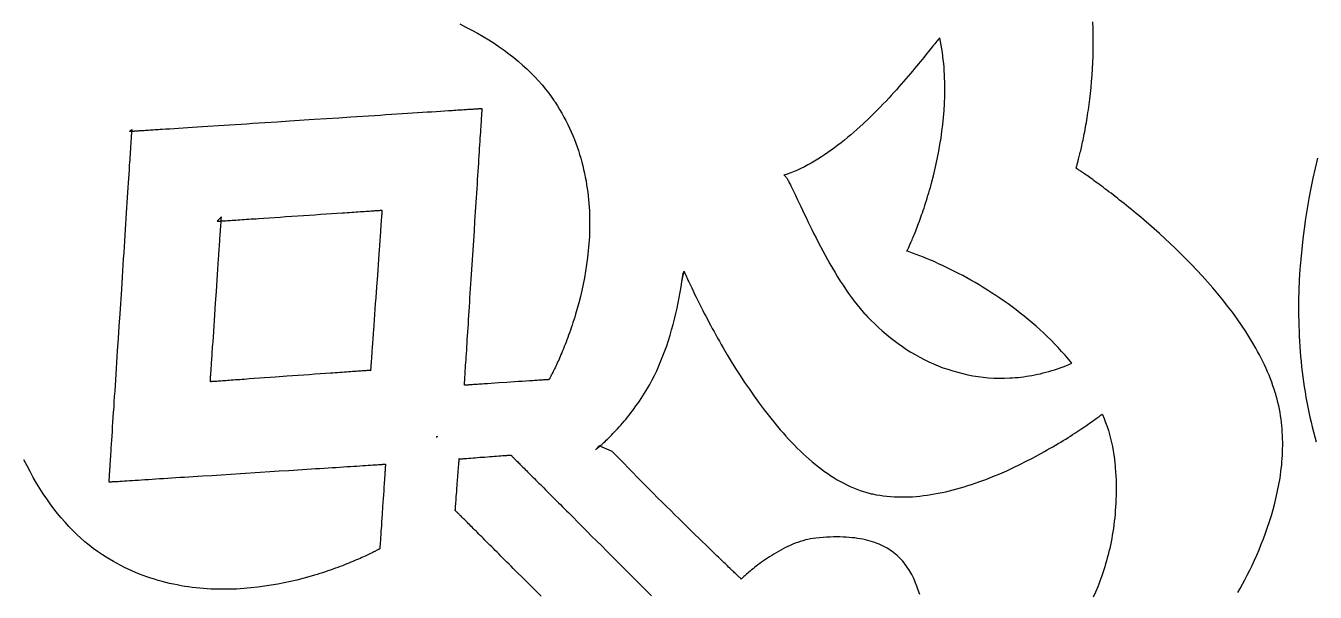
# Model space of a CAD drawing. Extents: x -555 to 555, y -555 to 555.
# Drawn here: x 199.1 to 362.2, y -270.8 to -199.1 of the extents above; entities that cross this region are included whole.
import ezdxf

# ---------------------------------------------------------------- set-up
doc = ezdxf.new("R2010")
doc.units = 0
doc.layers.add('PLAN_1', color=18, linetype='CONTINUOUS')

msp = doc.modelspace()

# ---------------------------------------------------------------- linework, layer by layer
at = {"layer": 'PLAN_1'}
for points in [[(254.03, -198.87), (254.79, -199.26), (255.54, -199.65), (256.27, -200.05), (256.98, -200.46), (257.67, -200.88), (258.34, -201.31), (258.99, -201.75), (259.62, -202.2), (260.23, -202.65), (260.83, -203.12), (261.4, -203.59), (261.95, -204.07), (262.49, -204.56), (263, -205.06), (263.49, -205.56), (263.96, -206.07), (264.42, -206.59), (264.85, -207.11), (265.26, -207.64), (265.64, -208.17), (265.83, -208.44), (265.92, -208.57), (265.93, -208.59), (265.95, -208.61), (265.99, -208.67), (266.06, -208.79), (266.36, -209.25), (266.64, -209.71), (266.91, -210.18), (267.17, -210.65), (267.42, -211.11), (267.66, -211.58), (267.89, -212.06), (268.1, -212.53), (268.3, -213), (268.5, -213.48), (268.68, -213.96), (268.85, -214.43), (269.02, -214.91), (269.17, -215.39), (269.31, -215.87), (269.45, -216.35), (269.57, -216.83), (269.68, -217.3), (269.79, -217.78), (269.89, -218.26), (269.98, -218.74), (270.06, -219.22), (270.13, -219.69), (270.19, -220.17), (270.25, -220.64), (270.3, -221.12), (270.34, -221.59), (270.37, -222.06), (270.4, -222.53), (270.42, -223), (270.43, -223.46), (270.43, -223.93), (270.43, -224.39), (270.43, -224.85), (270.41, -225.31), (270.4, -225.76), (270.37, -226.22), (270.34, -226.67), (270.31, -227.11), (270.26, -227.56), (270.17, -228.44), (270.05, -229.3), (269.92, -230.15), (269.78, -230.99), (269.62, -231.81), (269.44, -232.61), (269.26, -233.39), (269.06, -234.16), (268.86, -234.9), (268.65, -235.62), (268.55, -235.98), (268.44, -236.32), (268.33, -236.66), (268.22, -237), (268.11, -237.32), (268, -237.65), (267.89, -237.96), (267.78, -238.27), (267.67, -238.57), (267.56, -238.87), (267.45, -239.15), (267.34, -239.44), (267.23, -239.71), (267.13, -239.98), (267.02, -240.23), (266.92, -240.49), (266.81, -240.73), (266.71, -240.96), (266.61, -241.19), (266.52, -241.41), (266.42, -241.62), (266.33, -241.82), (266.24, -242.02), (266.15, -242.2), (266.07, -242.38), (265.99, -242.54), (265.91, -242.7), (265.84, -242.85), (265.77, -242.99), (265.71, -243.12), (265.65, -243.24), (265.59, -243.35), (265.54, -243.45), (265.49, -243.54), (265.45, -243.62), (265.41, -243.69), (265.38, -243.75), (265.35, -243.8), (265.33, -243.84), (265.31, -243.87), (265.3, -243.88), (265.3, -243.89), (265.29, -243.89), (265.27, -243.89), (265.23, -243.89), (265.18, -243.9), (265.12, -243.9), (265.04, -243.91), (264.94, -243.91), (264.84, -243.92), (264.73, -243.93), (264.6, -243.94), (264.46, -243.95), (264.31, -243.96), (264.16, -243.97), (263.99, -243.98), (263.81, -243.99), (263.63, -244), (263.44, -244.01), (263.24, -244.03), (263.03, -244.04), (262.82, -244.06), (262.38, -244.09), (261.91, -244.12), (261.44, -244.15), (260.95, -244.18), (259.95, -244.25), (258.95, -244.32), (258.46, -244.35), (257.98, -244.38), (257.52, -244.41), (257.08, -244.44), (256.86, -244.45), (256.66, -244.47), (256.46, -244.48), (256.27, -244.49), (256.08, -244.51), (255.91, -244.52), (255.74, -244.53), (255.58, -244.54), (255.43, -244.55), (255.3, -244.56), (255.17, -244.57), (255.05, -244.58), (254.95, -244.58), (254.86, -244.59), (254.78, -244.59), (254.71, -244.6), (254.66, -244.6), (254.62, -244.6), (254.6, -244.61), (254.59, -244.61), (254.59, -244.6), (254.59, -244.59), (254.59, -244.57), (254.6, -244.55), (254.6, -244.52), (254.6, -244.48), (254.6, -244.43), (254.61, -244.38), (254.61, -244.32), (254.61, -244.26), (254.62, -244.19), (254.62, -244.11), (254.63, -244.03), (254.64, -243.94), (254.64, -243.84), (254.65, -243.74), (254.66, -243.52), (254.68, -243.28), (254.7, -243.01), (254.71, -242.72), (254.73, -242.42), (254.75, -242.09), (254.78, -241.74), (254.8, -241.38), (254.83, -240.99), (254.85, -240.59), (254.88, -240.17), (254.91, -239.74), (254.93, -239.29), (254.96, -238.83), (255, -238.35), (255.03, -237.86), (255.06, -237.35), (255.09, -236.84), (255.13, -236.31), (255.16, -235.77), (255.2, -235.23), (255.23, -234.67), (255.27, -234.1), (255.3, -233.53), (255.34, -232.95), (255.38, -232.36), (255.46, -231.17), (255.53, -229.96), (255.61, -228.74), (255.77, -226.28), (255.85, -225.06), (255.93, -223.84), (256.01, -222.64), (256.08, -221.45), (256.12, -220.87), (256.16, -220.29), (256.19, -219.73), (256.23, -219.17), (256.26, -218.62), (256.3, -218.07), (256.33, -217.54), (256.37, -217.02), (256.4, -216.52), (256.43, -216.02), (256.46, -215.54), (256.49, -215.07), (256.52, -214.62), (256.55, -214.18), (256.58, -213.75), (256.6, -213.35), (256.63, -212.96), (256.65, -212.59), (256.67, -212.23), (256.7, -211.9), (256.72, -211.58), (256.74, -211.29), (256.75, -211.02), (256.77, -210.77), (256.78, -210.54), (256.79, -210.43), (256.8, -210.33), (256.8, -210.24), (256.81, -210.15), (256.81, -210.07), (256.82, -209.99), (256.82, -209.93), (256.83, -209.86), (256.83, -209.81), (256.83, -209.76), (256.84, -209.71), (256.84, -209.68), (256.84, -209.65), (256.84, -209.63), (256.84, -209.61), (256.84, -209.6), (256.84, -209.6), (256.83, -209.6), (256.81, -209.6), (256.78, -209.6), (256.75, -209.61), (256.7, -209.61), (256.64, -209.61), (256.58, -209.62), (256.51, -209.62), (256.43, -209.63), (256.34, -209.63), (256.25, -209.64), (256.14, -209.65), (256.03, -209.65), (255.91, -209.66), (255.78, -209.67), (255.65, -209.68), (255.51, -209.69), (255.36, -209.7), (255.2, -209.71), (255.04, -209.72), (254.87, -209.73), (254.69, -209.74), (254.51, -209.75), (254.32, -209.77), (254.12, -209.78), (253.92, -209.79), (253.71, -209.8), (253.49, -209.82), (253.27, -209.83), (253.04, -209.85), (252.57, -209.88), (252.07, -209.91), (251.55, -209.95), (251.01, -209.98), (250.45, -210.02), (249.87, -210.05), (249.27, -210.09), (248.66, -210.13), (248.03, -210.17), (247.38, -210.22), (246.72, -210.26), (246.04, -210.3), (245.35, -210.35), (244.65, -210.39), (243.94, -210.44), (243.21, -210.49), (242.48, -210.54), (241.74, -210.58), (240.99, -210.63), (240.23, -210.68), (238.7, -210.78), (237.14, -210.88), (235.58, -210.98), (232.45, -211.19), (230.89, -211.29), (229.35, -211.39), (228.59, -211.44), (227.83, -211.49), (227.08, -211.54), (226.34, -211.58), (225.61, -211.63), (224.89, -211.68), (224.18, -211.73), (223.48, -211.77), (222.8, -211.82), (222.13, -211.86), (221.47, -211.9), (220.83, -211.94), (220.2, -211.98), (219.59, -212.02), (219, -212.06), (218.43, -212.1), (217.88, -212.14), (217.34, -212.17), (216.83, -212.2), (216.34, -212.24), (216.11, -212.25), (215.88, -212.27), (215.65, -212.28), (215.43, -212.29), (215.22, -212.31), (215.02, -212.32), (214.82, -212.33), (214.62, -212.35), (214.44, -212.36), (214.26, -212.37), (214.08, -212.38), (213.92, -212.39), (213.76, -212.4), (213.61, -212.41), (213.46, -212.42), (213.33, -212.43), (213.2, -212.44), (213.08, -212.45), (212.96, -212.45), (212.86, -212.46), (212.76, -212.47), (212.67, -212.47), (212.58, -212.48), (212.51, -212.48), (212.44, -212.49), (212.39, -212.49), (212.34, -212.5), (212.3, -212.5), (212.27, -212.5), (212.24, -212.5), (212.23, -212.5), (212.36, -212.36), (212.5, -212.23), (212.5, -212.24), (212.5, -212.27), (212.5, -212.3), (212.5, -212.34), (212.49, -212.39), (212.49, -212.44), (212.48, -212.51), (212.48, -212.58), (212.47, -212.67), (212.47, -212.76), (212.46, -212.86), (212.45, -212.96), (212.45, -213.08), (212.44, -213.2), (212.43, -213.33), (212.42, -213.46), (212.41, -213.61), (212.4, -213.76), (212.39, -213.92), (212.38, -214.08), (212.37, -214.26), (212.36, -214.44), (212.35, -214.62), (212.33, -214.82), (212.32, -215.02), (212.31, -215.22), (212.29, -215.43), (212.28, -215.65), (212.27, -215.88), (212.25, -216.11), (212.24, -216.34), (212.2, -216.83), (212.17, -217.34), (212.14, -217.88), (212.1, -218.43), (212.06, -219), (212.02, -219.59), (211.98, -220.2), (211.94, -220.83), (211.9, -221.47), (211.86, -222.13), (211.82, -222.8), (211.77, -223.48), (211.73, -224.18), (211.68, -224.89), (211.63, -225.61), (211.58, -226.34), (211.54, -227.08), (211.49, -227.83), (211.44, -228.59), (211.39, -229.35), (211.29, -230.89), (211.19, -232.45), (210.98, -235.58), (210.88, -237.14), (210.78, -238.7), (210.68, -240.23), (210.63, -240.99), (210.58, -241.74), (210.54, -242.48), (210.49, -243.21), (210.44, -243.94), (210.39, -244.65), (210.35, -245.35), (210.3, -246.04), (210.26, -246.72), (210.22, -247.38), (210.17, -248.03), (210.13, -248.66), (210.09, -249.27), (210.05, -249.87), (210.02, -250.45), (209.98, -251.01), (209.95, -251.55), (209.91, -252.07), (209.88, -252.57), (209.85, -253.04), (209.83, -253.27), (209.82, -253.49), (209.8, -253.71), (209.79, -253.92), (209.78, -254.12), (209.77, -254.32), (209.75, -254.51), (209.74, -254.69), (209.73, -254.87), (209.72, -255.04), (209.71, -255.2), (209.7, -255.36), (209.69, -255.51), (209.68, -255.65), (209.67, -255.78), (209.66, -255.91), (209.65, -256.03), (209.65, -256.14), (209.64, -256.25), (209.63, -256.34), (209.63, -256.43), (209.62, -256.51), (209.62, -256.58), (209.61, -256.64), (209.61, -256.7), (209.61, -256.75), (209.6, -256.78), (209.6, -256.81), (209.6, -256.83), (209.6, -256.84), (209.6, -256.84), (209.61, -256.84), (209.63, -256.84), (209.65, -256.84), (209.68, -256.84), (209.71, -256.84), (209.76, -256.83), (209.81, -256.83), (209.86, -256.83), (209.93, -256.82), (209.99, -256.82), (210.07, -256.81), (210.15, -256.81), (210.24, -256.8), (210.33, -256.8), (210.43, -256.79), (210.54, -256.78), (210.77, -256.77), (211.02, -256.75), (211.29, -256.74), (211.58, -256.72), (211.9, -256.7), (212.23, -256.67), (212.59, -256.65), (212.96, -256.63), (213.35, -256.6), (213.75, -256.58), (214.18, -256.55), (214.62, -256.52), (215.07, -256.49), (215.54, -256.46), (216.02, -256.43), (216.52, -256.4), (217.02, -256.37), (217.54, -256.33), (218.07, -256.3), (218.62, -256.26), (219.17, -256.23), (219.73, -256.19), (220.29, -256.16), (220.87, -256.12), (221.45, -256.08), (222.64, -256.01), (223.84, -255.93), (225.06, -255.85), (226.28, -255.77), (228.74, -255.61), (229.96, -255.53), (231.17, -255.46), (232.36, -255.38), (232.95, -255.34), (233.53, -255.3), (234.1, -255.27), (234.67, -255.23), (235.23, -255.2), (235.77, -255.16), (236.31, -255.13), (236.84, -255.09), (237.35, -255.06), (237.86, -255.03), (238.35, -255), (238.83, -254.96), (239.29, -254.93), (239.74, -254.91), (240.17, -254.88), (240.59, -254.85), (240.99, -254.83), (241.38, -254.8), (241.74, -254.78), (242.09, -254.75), (242.42, -254.73), (242.72, -254.71), (243.01, -254.7), (243.28, -254.68), (243.52, -254.66), (243.74, -254.65), (243.84, -254.64), (243.94, -254.64), (244.03, -254.63), (244.11, -254.62), (244.19, -254.62), (244.26, -254.61), (244.32, -254.61), (244.38, -254.61), (244.43, -254.6), (244.48, -254.6), (244.52, -254.6), (244.55, -254.6), (244.57, -254.59), (244.59, -254.59), (244.6, -254.59), (244.61, -254.59), (244.61, -254.6), (244.6, -254.62), (244.6, -254.66), (244.6, -254.71), (244.59, -254.78), (244.59, -254.86), (244.58, -254.95), (244.58, -255.05), (244.57, -255.17), (244.56, -255.3), (244.55, -255.43), (244.54, -255.58), (244.53, -255.74), (244.52, -255.91), (244.51, -256.08), (244.49, -256.27), (244.48, -256.46), (244.47, -256.66), (244.45, -256.86), (244.44, -257.08), (244.41, -257.52), (244.38, -257.98), (244.35, -258.46), (244.32, -258.95), (244.25, -259.95), (244.18, -260.95), (244.15, -261.44), (244.12, -261.91), (244.09, -262.38), (244.06, -262.82), (244.04, -263.03), (244.03, -263.24), (244.01, -263.44), (244, -263.63), (243.99, -263.81), (243.98, -263.99), (243.97, -264.16), (243.96, -264.31), (243.95, -264.46), (243.94, -264.6), (243.93, -264.73), (243.92, -264.84), (243.91, -264.94), (243.91, -265.04), (243.9, -265.12), (243.9, -265.18), (243.89, -265.23), (243.89, -265.27), (243.89, -265.29), (243.89, -265.3), (243.88, -265.3), (243.87, -265.31), (243.84, -265.33), (243.8, -265.35), (243.75, -265.38), (243.69, -265.41), (243.62, -265.45), (243.54, -265.49), (243.45, -265.54), (243.35, -265.59), (243.24, -265.65), (243.12, -265.71), (242.99, -265.77), (242.85, -265.84), (242.7, -265.91), (242.54, -265.99), (242.38, -266.07), (242.2, -266.15), (242.02, -266.24), (241.82, -266.33), (241.62, -266.42), (241.41, -266.52), (241.19, -266.61), (240.96, -266.71), (240.73, -266.81), (240.49, -266.92), (240.23, -267.02), (239.98, -267.13), (239.71, -267.23), (239.44, -267.34), (239.15, -267.45), (238.87, -267.56), (238.57, -267.67), (238.27, -267.78), (237.96, -267.89), (237.65, -268), (237.32, -268.11), (237, -268.22), (236.66, -268.33), (236.32, -268.44), (235.98, -268.55), (235.62, -268.65), (234.9, -268.86), (234.16, -269.06), (233.39, -269.26), (232.61, -269.44), (231.81, -269.62), (230.99, -269.78), (230.15, -269.92), (229.3, -270.05), (228.44, -270.17), (227.56, -270.26), (227.11, -270.31), (226.67, -270.34), (226.22, -270.37), (225.76, -270.4), (225.31, -270.41), (224.85, -270.43), (224.39, -270.43), (223.93, -270.43), (223.46, -270.43), (223, -270.42), (222.53, -270.4), (222.06, -270.37), (221.59, -270.34), (221.12, -270.3), (220.64, -270.25), (220.17, -270.19), (219.69, -270.13), (219.22, -270.06), (218.74, -269.98), (218.26, -269.89), (217.78, -269.79), (217.3, -269.68), (216.83, -269.57), (216.35, -269.45), (215.87, -269.31), (215.39, -269.17), (214.91, -269.02), (214.43, -268.85), (213.96, -268.68), (213.48, -268.5), (213, -268.3), (212.53, -268.1), (212.06, -267.89), (211.58, -267.66), (211.11, -267.42), (210.65, -267.17), (210.18, -266.91), (209.71, -266.64), (209.25, -266.36), (208.79, -266.06), (208.67, -265.99), (208.61, -265.95), (208.59, -265.93), (208.57, -265.92), (208.44, -265.83), (208.17, -265.64), (207.64, -265.26), (207.11, -264.85), (206.59, -264.42), (206.07, -263.96), (205.56, -263.49), (205.06, -263), (204.56, -262.49), (204.07, -261.95), (203.59, -261.4), (203.12, -260.83), (202.65, -260.23), (202.2, -259.62), (201.75, -258.99), (201.31, -258.34), (200.88, -257.67), (200.46, -256.98), (200.05, -256.27), (199.65, -255.54), (199.26, -254.79), (198.87, -254.03)], [(352.46, -270.86), (352.75, -270.33), (353.04, -269.79), (353.34, -269.22), (353.64, -268.64), (353.94, -268.03), (354.24, -267.41), (354.53, -266.76), (354.83, -266.11), (355.12, -265.43), (355.4, -264.74), (355.68, -264.04), (355.95, -263.32), (356.2, -262.59), (356.45, -261.84), (356.69, -261.09), (356.91, -260.32), (357.12, -259.54), (357.31, -258.76), (357.48, -257.96), (357.64, -257.16), (357.78, -256.35), (357.89, -255.54), (357.94, -255.13), (357.99, -254.71), (358.02, -254.3), (358.06, -253.89), (358.08, -253.48), (358.1, -253.06), (358.11, -252.64), (358.12, -252.23), (358.12, -251.81), (358.11, -251.39), (358.1, -250.97), (358.07, -250.56), (358.05, -250.14), (358.01, -249.72), (357.96, -249.3), (357.91, -248.88), (357.85, -248.46), (357.78, -248.05), (357.7, -247.63), (357.62, -247.21), (357.52, -246.79), (357.42, -246.38), (357.3, -245.96), (357.24, -245.75), (357.18, -245.54), (357.04, -245.1), (356.89, -244.66), (356.73, -244.22), (356.57, -243.78), (356.39, -243.35), (356.21, -242.91), (356.02, -242.48), (355.82, -242.04), (355.61, -241.61), (355.4, -241.18), (355.18, -240.76), (354.95, -240.33), (354.72, -239.91), (354.48, -239.48), (354.23, -239.06), (353.98, -238.65), (353.72, -238.23), (353.45, -237.81), (352.91, -236.99), (352.34, -236.18), (351.75, -235.37), (351.15, -234.58), (350.53, -233.79), (349.9, -233.02), (349.26, -232.26), (348.61, -231.51), (347.94, -230.77), (347.27, -230.05), (346.6, -229.34), (345.92, -228.65), (345.24, -227.97), (344.55, -227.3), (343.87, -226.65), (343.2, -226.02), (342.52, -225.41), (341.85, -224.81), (341.19, -224.23), (340.54, -223.67), (339.91, -223.13), (339.59, -222.86), (339.28, -222.6), (338.97, -222.35), (338.67, -222.1), (338.37, -221.86), (338.07, -221.62), (337.78, -221.39), (337.49, -221.16), (337.21, -220.94), (336.93, -220.72), (336.66, -220.51), (336.4, -220.31), (336.14, -220.11), (335.88, -219.91), (335.63, -219.73), (335.39, -219.55), (335.15, -219.37), (334.93, -219.2), (334.7, -219.04), (334.49, -218.88), (334.28, -218.73), (334.08, -218.58), (333.89, -218.45), (333.7, -218.31), (333.53, -218.19), (333.36, -218.07), (333.2, -217.96), (333.05, -217.85), (332.91, -217.75), (332.78, -217.66), (332.65, -217.58), (332.54, -217.5), (332.44, -217.43), (332.34, -217.37), (332.26, -217.31), (332.19, -217.26), (332.12, -217.22), (332.07, -217.19), (332.03, -217.16), (332, -217.14), (331.99, -217.13), (331.98, -217.13), (331.98, -217.12), (331.99, -217.1), (331.99, -217.08), (332.01, -217.04), (332.02, -216.99), (332.04, -216.93), (332.06, -216.87), (332.08, -216.79), (332.1, -216.7), (332.13, -216.6), (332.16, -216.49), (332.19, -216.38), (332.23, -216.25), (332.26, -216.12), (332.3, -215.97), (332.34, -215.82), (332.38, -215.65), (332.42, -215.48), (332.47, -215.3), (332.51, -215.12), (332.56, -214.92), (332.61, -214.71), (332.66, -214.5), (332.71, -214.28), (332.76, -214.05), (332.81, -213.81), (332.86, -213.57), (332.91, -213.32), (332.96, -213.06), (333.01, -212.79), (333.07, -212.52), (333.12, -212.24), (333.17, -211.95), (333.22, -211.66), (333.28, -211.36), (333.33, -211.05), (333.38, -210.74), (333.43, -210.42), (333.48, -210.09), (333.53, -209.76), (333.62, -209.08), (333.71, -208.38), (333.8, -207.66), (333.87, -206.91), (333.94, -206.15), (334, -205.37), (334.06, -204.57), (334.1, -203.76), (334.13, -202.93), (334.15, -202.09), (334.16, -201.23), (334.15, -200.36), (334.13, -199.48), (334.09, -198.59)], [(362.51, -215.88), (362.22, -217.14), (361.94, -218.4), (361.68, -219.67), (361.44, -220.95), (361.21, -222.23), (361.01, -223.51), (360.83, -224.8), (360.66, -226.09), (360.52, -227.38), (360.4, -228.67), (360.3, -229.97), (360.22, -231.26), (360.17, -232.56), (360.13, -233.86), (360.13, -234.51), (360.13, -235.16), (360.13, -235.81), (360.14, -236.45), (360.16, -237.1), (360.18, -237.75), (360.21, -238.4), (360.24, -239.04), (360.28, -239.69), (360.33, -240.33), (360.39, -240.98), (360.45, -241.62), (360.51, -242.26), (360.59, -242.9), (360.67, -243.54), (360.76, -244.18), (360.85, -244.82), (360.95, -245.46), (361.06, -246.1), (361.17, -246.73), (361.29, -247.36), (361.42, -248), (361.56, -248.63), (361.7, -249.26), (361.85, -249.88), (362.01, -250.51), (362.17, -251.13), (362.34, -251.76)], [(312.19, -271.08), (312.02, -270.55), (311.84, -270.03), (311.64, -269.53), (311.54, -269.29), (311.43, -269.05), (311.31, -268.81), (311.19, -268.58), (311.07, -268.35), (310.94, -268.13), (310.81, -267.91), (310.67, -267.7), (310.52, -267.49), (310.37, -267.28), (310.21, -267.08), (310.05, -266.89), (309.88, -266.7), (309.71, -266.52), (309.52, -266.34), (309.34, -266.16), (309.14, -265.99), (308.94, -265.83), (308.73, -265.67), (308.52, -265.52), (308.29, -265.37), (308.06, -265.23), (307.83, -265.1), (307.58, -264.97), (307.33, -264.85), (307.07, -264.73), (306.8, -264.62), (306.52, -264.52), (306.24, -264.42), (305.94, -264.33), (305.64, -264.25), (305.33, -264.17), (305.01, -264.1), (304.68, -264.04), (304.34, -263.99), (303.99, -263.94), (303.64, -263.9), (303.27, -263.86), (302.89, -263.84), (302.51, -263.82), (302.11, -263.81), (301.7, -263.8), (301.29, -263.81), (300.86, -263.82), (300.42, -263.84), (299.97, -263.87), (299.51, -263.91), (299.04, -263.95), (298.71, -263.99), (298.39, -264.05), (298.06, -264.11), (297.74, -264.19), (297.42, -264.28), (297.09, -264.38), (296.77, -264.49), (296.45, -264.61), (296.14, -264.74), (295.82, -264.87), (295.51, -265.01), (295.21, -265.16), (294.91, -265.32), (294.61, -265.47), (294.31, -265.64), (294.03, -265.8), (293.74, -265.97), (293.47, -266.15), (293.2, -266.32), (292.93, -266.49), (292.68, -266.67), (292.43, -266.84), (292.19, -267.01), (291.96, -267.18), (291.73, -267.35), (291.52, -267.52), (291.31, -267.68), (291.12, -267.83), (290.93, -267.98), (290.76, -268.13), (290.59, -268.27), (290.44, -268.4), (290.3, -268.52), (290.17, -268.63), (290.05, -268.74), (289.95, -268.83), (289.86, -268.91), (289.78, -268.98), (289.72, -269.04), (289.67, -269.09), (289.64, -269.12), (289.62, -269.14), (289.62, -269.14), (289.61, -269.13), (289.6, -269.12), (289.57, -269.1), (289.55, -269.07), (289.51, -269.04), (289.47, -269), (289.42, -268.95), (289.36, -268.89), (289.29, -268.83), (289.22, -268.77), (289.15, -268.69), (289.06, -268.61), (288.97, -268.53), (288.87, -268.43), (288.77, -268.33), (288.66, -268.23), (288.55, -268.12), (288.42, -268), (288.3, -267.88), (288.16, -267.75), (288.02, -267.62), (287.88, -267.48), (287.73, -267.34), (287.58, -267.19), (287.42, -267.04), (287.25, -266.88), (287.08, -266.71), (286.91, -266.55), (286.73, -266.37), (286.54, -266.19), (286.35, -266.01), (286.16, -265.82), (285.96, -265.63), (285.76, -265.44), (285.55, -265.24), (285.12, -264.82), (284.68, -264.4), (284.23, -263.95), (283.76, -263.49), (283.27, -263.02), (282.78, -262.54), (282.27, -262.04), (281.76, -261.53), (281.23, -261.01), (280.69, -260.48), (280.15, -259.94), (279.6, -259.39), (279.04, -258.84), (278.48, -258.27), (277.91, -257.7), (277.34, -257.13), (276.76, -256.55), (275.61, -255.37), (274.45, -254.19), (273.29, -253), (271.66, -252.29), (271.18, -252.77), (271.19, -252.76), (271.23, -252.73), (271.27, -252.7), (271.32, -252.66), (271.38, -252.6), (271.46, -252.54), (271.54, -252.47), (271.64, -252.39), (271.74, -252.3), (271.85, -252.2), (271.97, -252.09), (272.1, -251.98), (272.24, -251.85), (272.39, -251.71), (272.54, -251.57), (272.7, -251.42), (272.86, -251.26), (273.03, -251.09), (273.21, -250.91), (273.39, -250.72), (273.58, -250.52), (273.77, -250.32), (273.97, -250.11), (274.17, -249.89), (274.37, -249.66), (274.58, -249.42), (274.79, -249.17), (275, -248.92), (275.21, -248.66), (275.43, -248.39), (275.64, -248.11), (275.86, -247.83), (276.08, -247.53), (276.3, -247.23), (276.52, -246.93), (276.74, -246.61), (276.95, -246.29), (277.17, -245.96), (277.38, -245.62), (277.6, -245.27), (277.81, -244.92), (277.91, -244.74), (277.94, -244.7), (277.94, -244.68), (277.95, -244.68), (277.95, -244.67), (277.97, -244.64), (278.05, -244.5), (278.35, -243.94), (278.64, -243.36), (278.93, -242.77), (279.2, -242.16), (279.46, -241.53), (279.71, -240.9), (279.96, -240.25), (280.19, -239.6), (280.41, -238.93), (280.61, -238.26), (280.81, -237.59), (281, -236.91), (281.18, -236.23), (281.34, -235.54), (281.5, -234.86), (281.64, -234.18), (281.78, -233.5), (281.9, -232.83), (282.01, -232.16), (282.11, -231.5), (282.26, -230.45), (282.38, -230.17), (282.44, -230.33), (282.52, -230.49), (282.6, -230.67), (282.69, -230.87), (282.78, -231.07), (282.88, -231.29), (282.99, -231.52), (283.1, -231.77), (283.22, -232.02), (283.35, -232.29), (283.48, -232.57), (283.62, -232.86), (283.76, -233.16), (283.91, -233.46), (284.07, -233.78), (284.23, -234.11), (284.4, -234.45), (284.58, -234.79), (284.76, -235.15), (284.94, -235.51), (285.13, -235.87), (285.33, -236.25), (285.53, -236.63), (285.74, -237.02), (285.95, -237.41), (286.17, -237.81), (286.39, -238.22), (286.62, -238.63), (286.85, -239.04), (287.09, -239.46), (287.34, -239.89), (287.84, -240.74), (288.36, -241.61), (288.9, -242.48), (289.46, -243.36), (290.04, -244.24), (290.64, -245.12), (291.25, -246), (291.88, -246.87), (292.52, -247.73), (293.18, -248.58), (293.86, -249.42), (294.2, -249.83), (294.55, -250.24), (294.9, -250.64), (295.26, -251.03), (295.61, -251.42), (295.97, -251.81), (296.34, -252.18), (296.71, -252.55), (297.08, -252.91), (297.45, -253.27), (297.83, -253.62), (298.21, -253.95), (298.59, -254.28), (298.98, -254.6), (299.37, -254.92), (299.76, -255.22), (300.16, -255.51), (300.55, -255.79), (300.95, -256.06), (301.36, -256.31), (301.76, -256.56), (302.17, -256.8), (302.58, -257.02), (302.99, -257.23), (303.41, -257.42), (303.82, -257.61), (304.24, -257.78), (304.66, -257.93), (305.09, -258.07), (305.51, -258.2), (305.94, -258.31), (306.05, -258.33), (306.08, -258.34), (306.08, -258.34), (306.09, -258.34), (306.12, -258.35), (306.23, -258.37), (306.68, -258.46), (307.13, -258.54), (307.58, -258.6), (308.03, -258.66), (308.49, -258.7), (308.95, -258.73), (309.41, -258.74), (309.87, -258.75), (310.33, -258.75), (310.8, -258.73), (311.27, -258.71), (311.73, -258.67), (312.2, -258.63), (312.67, -258.58), (313.14, -258.51), (313.61, -258.44), (314.08, -258.36), (314.55, -258.28), (315.02, -258.18), (315.49, -258.08), (315.96, -257.97), (316.43, -257.85), (316.9, -257.72), (317.36, -257.59), (317.82, -257.46), (318.29, -257.31), (318.75, -257.16), (319.66, -256.85), (320.56, -256.52), (321.45, -256.16), (322.33, -255.8), (323.2, -255.42), (324.04, -255.03), (324.87, -254.63), (325.68, -254.23), (326.47, -253.82), (326.86, -253.61), (327.23, -253.41), (327.61, -253.2), (327.98, -253), (328.34, -252.8), (328.69, -252.59), (329.04, -252.39), (329.38, -252.19), (329.71, -251.99), (330.03, -251.8), (330.35, -251.6), (330.66, -251.41), (330.96, -251.22), (331.26, -251.04), (331.54, -250.86), (331.82, -250.68), (332.08, -250.5), (332.34, -250.33), (332.59, -250.17), (332.83, -250.01), (333.06, -249.85), (333.28, -249.7), (333.48, -249.56), (333.68, -249.42), (333.87, -249.29), (334.05, -249.16), (334.22, -249.04), (334.37, -248.93), (334.52, -248.83), (334.65, -248.73), (334.77, -248.64), (334.88, -248.56), (334.98, -248.49), (335.06, -248.43), (335.13, -248.37), (335.19, -248.33), (335.24, -248.29), (335.27, -248.26), (335.29, -248.25), (335.32, -248.29), (335.54, -248.83), (335.72, -249.32), (335.89, -249.82), (336.06, -250.32), (336.21, -250.83), (336.34, -251.34), (336.47, -251.85), (336.58, -252.37), (336.68, -252.9), (336.77, -253.43), (336.84, -253.96), (336.9, -254.5), (336.92, -254.77), (336.94, -254.91), (336.94, -254.92), (336.94, -254.93), (336.94, -254.93), (336.94, -254.93), (336.94, -254.94), (336.94, -254.97), (336.94, -255.04), (336.98, -255.56), (337.01, -256.07), (337.03, -256.58), (337.04, -257.08), (337.04, -257.58), (337.04, -258.08), (337.04, -258.56), (337.02, -259.05), (337, -259.52), (336.98, -260), (336.94, -260.46), (336.91, -260.93), (336.86, -261.38), (336.81, -261.83), (336.76, -262.28), (336.7, -262.72), (336.63, -263.16), (336.56, -263.59), (336.48, -264.01), (336.4, -264.43), (336.32, -264.85), (336.23, -265.26), (336.13, -265.66), (336.04, -266.06), (335.93, -266.45), (335.83, -266.84), (335.72, -267.23), (335.6, -267.61), (335.49, -267.98), (335.36, -268.35), (335.24, -268.71), (335.11, -269.07), (334.98, -269.42), (334.85, -269.77), (334.71, -270.11), (334.43, -270.78), (334.15, -271.43)], [(312.19, -271.08), (312.02, -270.55), (311.84, -270.03), (311.64, -269.53), (311.54, -269.29), (311.43, -269.05), (311.31, -268.81), (311.19, -268.58), (311.07, -268.35), (310.94, -268.13), (310.81, -267.91), (310.67, -267.7), (310.52, -267.49), (310.37, -267.28), (310.21, -267.08), (310.05, -266.89), (309.88, -266.7), (309.71, -266.52), (309.52, -266.34), (309.34, -266.16), (309.14, -265.99), (308.94, -265.83), (308.73, -265.67), (308.52, -265.52), (308.29, -265.37), (308.06, -265.23), (307.83, -265.1), (307.58, -264.97), (307.33, -264.85), (307.07, -264.73), (306.8, -264.62), (306.52, -264.52), (306.24, -264.42), (305.94, -264.33), (305.64, -264.25), (305.33, -264.17), (305.01, -264.1), (304.68, -264.04), (304.34, -263.99), (303.99, -263.94), (303.64, -263.9), (303.27, -263.86), (302.89, -263.84), (302.51, -263.82), (302.11, -263.81), (301.7, -263.8), (301.29, -263.81), (300.86, -263.82), (300.42, -263.84), (299.97, -263.87), (299.51, -263.91), (299.04, -263.95), (298.71, -263.99), (298.39, -264.05), (298.06, -264.11), (297.74, -264.19), (297.42, -264.28), (297.09, -264.38), (296.77, -264.49), (296.45, -264.61), (296.14, -264.74), (295.82, -264.87), (295.51, -265.01), (295.21, -265.16), (294.91, -265.32), (294.61, -265.47), (294.31, -265.64), (294.03, -265.8), (293.74, -265.97), (293.47, -266.15), (293.2, -266.32), (292.93, -266.49), (292.68, -266.67), (292.43, -266.84), (292.19, -267.01), (291.96, -267.18), (291.73, -267.35), (291.52, -267.52), (291.31, -267.68), (291.12, -267.83), (290.93, -267.98), (290.76, -268.13), (290.59, -268.27), (290.44, -268.4), (290.3, -268.52), (290.17, -268.63), (290.05, -268.74), (289.95, -268.83), (289.86, -268.91), (289.78, -268.98), (289.72, -269.04), (289.67, -269.09), (289.64, -269.12), (289.62, -269.14), (289.62, -269.14), (289.61, -269.13), (289.6, -269.12), (289.57, -269.1), (289.55, -269.07), (289.51, -269.04), (289.47, -269), (289.42, -268.95), (289.36, -268.89), (289.29, -268.83), (289.22, -268.77), (289.15, -268.69), (289.06, -268.61), (288.97, -268.53), (288.87, -268.43), (288.77, -268.33), (288.66, -268.23), (288.55, -268.12), (288.42, -268), (288.3, -267.88), (288.16, -267.75), (288.02, -267.62), (287.88, -267.48), (287.73, -267.34), (287.58, -267.19), (287.42, -267.04), (287.25, -266.88), (287.08, -266.71), (286.91, -266.55), (286.73, -266.37), (286.54, -266.19), (286.35, -266.01), (286.16, -265.82), (285.96, -265.63), (285.76, -265.44), (285.55, -265.24), (285.12, -264.82), (284.68, -264.4), (284.23, -263.95), (283.76, -263.49), (283.27, -263.02), (282.78, -262.54), (282.27, -262.04), (281.76, -261.53), (281.23, -261.01), (280.69, -260.48), (280.15, -259.94), (279.6, -259.39), (279.04, -258.84), (278.48, -258.27), (277.91, -257.7), (277.34, -257.13), (276.76, -256.55), (275.61, -255.37), (274.45, -254.19), (273.29, -253), (271.66, -252.29), (271.18, -252.77), (271.19, -252.76), (271.23, -252.73), (271.27, -252.7), (271.32, -252.66), (271.38, -252.6), (271.46, -252.54), (271.54, -252.47), (271.64, -252.39), (271.74, -252.3), (271.85, -252.2), (271.97, -252.09), (272.1, -251.98), (272.24, -251.85), (272.39, -251.71), (272.54, -251.57), (272.7, -251.42), (272.86, -251.26), (273.03, -251.09), (273.21, -250.91), (273.39, -250.72), (273.58, -250.52), (273.77, -250.32), (273.97, -250.11), (274.17, -249.89), (274.37, -249.66), (274.58, -249.42), (274.79, -249.17), (275, -248.92), (275.21, -248.66), (275.43, -248.39), (275.64, -248.11), (275.86, -247.83), (276.08, -247.53), (276.3, -247.23), (276.52, -246.93), (276.74, -246.61), (276.95, -246.29), (277.17, -245.96), (277.38, -245.62), (277.6, -245.27), (277.81, -244.92), (277.91, -244.74), (277.94, -244.7), (277.94, -244.68), (277.95, -244.68), (277.95, -244.67), (277.97, -244.64), (278.05, -244.5), (278.35, -243.94), (278.64, -243.36), (278.93, -242.77), (279.2, -242.16), (279.46, -241.53), (279.71, -240.9), (279.96, -240.25), (280.19, -239.6), (280.41, -238.93), (280.61, -238.26), (280.81, -237.59), (281, -236.91), (281.18, -236.23), (281.34, -235.54), (281.5, -234.86), (281.64, -234.18), (281.78, -233.5), (281.9, -232.83), (282.01, -232.16), (282.11, -231.5), (282.29, -230.51), (282.44, -230.33), (282.52, -230.49), (282.6, -230.67), (282.69, -230.87), (282.78, -231.07), (282.88, -231.29), (282.99, -231.52), (283.1, -231.77), (283.22, -232.02), (283.35, -232.29), (283.48, -232.57), (283.62, -232.86), (283.76, -233.16), (283.91, -233.46), (284.07, -233.78), (284.23, -234.11), (284.4, -234.45), (284.58, -234.79), (284.76, -235.15), (284.94, -235.51), (285.13, -235.87), (285.33, -236.25), (285.53, -236.63), (285.74, -237.02), (285.95, -237.41), (286.17, -237.81), (286.39, -238.22), (286.62, -238.63), (286.85, -239.04), (287.09, -239.46), (287.34, -239.89), (287.84, -240.74), (288.36, -241.61), (288.9, -242.48), (289.46, -243.36), (290.04, -244.24), (290.64, -245.12), (291.25, -246), (291.88, -246.87), (292.52, -247.73), (293.18, -248.58), (293.86, -249.42), (294.2, -249.83), (294.55, -250.24), (294.9, -250.64), (295.26, -251.03), (295.61, -251.42), (295.97, -251.81), (296.34, -252.18), (296.71, -252.55), (297.08, -252.91), (297.45, -253.27), (297.83, -253.62), (298.21, -253.95), (298.59, -254.28), (298.98, -254.6), (299.37, -254.92), (299.76, -255.22), (300.16, -255.51), (300.55, -255.79), (300.95, -256.06), (301.36, -256.31), (301.76, -256.56), (302.17, -256.8), (302.58, -257.02), (302.99, -257.23), (303.41, -257.42), (303.82, -257.61), (304.24, -257.78), (304.66, -257.93), (305.09, -258.07), (305.51, -258.2), (305.94, -258.31), (306.05, -258.33), (306.08, -258.34), (306.08, -258.34), (306.09, -258.34), (306.12, -258.35), (306.23, -258.37), (306.68, -258.46), (307.13, -258.54), (307.58, -258.6), (308.03, -258.66), (308.49, -258.7), (308.95, -258.73), (309.41, -258.74), (309.87, -258.75), (310.33, -258.75), (310.8, -258.73), (311.27, -258.71), (311.73, -258.67), (312.2, -258.63), (312.67, -258.58), (313.14, -258.51), (313.61, -258.44), (314.08, -258.36), (314.55, -258.28), (315.02, -258.18), (315.49, -258.08), (315.96, -257.97), (316.43, -257.85), (316.9, -257.72), (317.36, -257.59), (317.82, -257.46), (318.29, -257.31), (318.75, -257.16), (319.66, -256.85), (320.56, -256.52), (321.45, -256.16), (322.33, -255.8), (323.2, -255.42), (324.04, -255.03), (324.87, -254.63), (325.68, -254.23), (326.47, -253.82), (326.86, -253.61), (327.23, -253.41), (327.61, -253.2), (327.98, -253), (328.34, -252.8), (328.69, -252.59), (329.04, -252.39), (329.38, -252.19), (329.71, -251.99), (330.03, -251.8), (330.35, -251.6), (330.66, -251.41), (330.96, -251.22), (331.26, -251.04), (331.54, -250.86), (331.82, -250.68), (332.08, -250.5), (332.34, -250.33), (332.59, -250.17), (332.83, -250.01), (333.06, -249.85), (333.28, -249.7), (333.48, -249.56), (333.68, -249.42), (333.87, -249.29), (334.05, -249.16), (334.22, -249.04), (334.37, -248.93), (334.52, -248.83), (334.65, -248.73), (334.77, -248.64), (334.88, -248.56), (334.98, -248.49), (335.06, -248.43), (335.13, -248.37), (335.19, -248.33), (335.24, -248.29), (335.27, -248.26), (335.29, -248.25), (335.32, -248.29), (335.54, -248.83), (335.72, -249.32), (335.89, -249.82), (336.06, -250.32), (336.21, -250.83), (336.34, -251.34), (336.47, -251.85), (336.58, -252.37), (336.68, -252.9), (336.77, -253.43), (336.84, -253.96), (336.9, -254.5), (336.92, -254.77), (336.94, -254.91), (336.94, -254.92), (336.94, -254.93), (336.94, -254.93), (336.94, -254.93), (336.94, -254.94), (336.94, -254.97), (336.94, -255.04), (336.98, -255.56), (337.01, -256.07), (337.03, -256.58), (337.04, -257.08), (337.04, -257.58), (337.04, -258.08), (337.04, -258.56), (337.02, -259.05), (337, -259.52), (336.98, -260), (336.94, -260.46), (336.91, -260.93), (336.86, -261.38), (336.81, -261.83), (336.76, -262.28), (336.7, -262.72), (336.63, -263.16), (336.56, -263.59), (336.48, -264.01), (336.4, -264.43), (336.32, -264.85), (336.23, -265.26), (336.13, -265.66), (336.04, -266.06), (335.93, -266.45), (335.83, -266.84), (335.72, -267.23), (335.6, -267.61), (335.49, -267.98), (335.36, -268.35), (335.24, -268.71), (335.11, -269.07), (334.98, -269.42), (334.85, -269.77), (334.71, -270.11), (334.43, -270.78), (334.15, -271.43)], [(264.31, -271.32), (263.69, -270.69), (263.07, -270.08), (262.47, -269.49), (261.89, -268.9), (261.32, -268.34), (260.77, -267.79), (260.5, -267.52), (260.24, -267.25), (259.98, -266.99), (259.72, -266.74), (259.47, -266.48), (259.22, -266.24), (258.98, -265.99), (258.74, -265.75), (258.5, -265.52), (258.27, -265.29), (258.05, -265.06), (257.83, -264.84), (257.61, -264.63), (257.4, -264.42), (257.19, -264.21), (256.99, -264.01), (256.79, -263.81), (256.6, -263.62), (256.42, -263.44), (256.24, -263.26), (256.06, -263.08), (255.89, -262.91), (255.72, -262.74), (255.56, -262.58), (255.41, -262.43), (255.26, -262.28), (255.11, -262.14), (254.98, -262), (254.84, -261.86), (254.72, -261.74), (254.59, -261.62), (254.48, -261.5), (254.37, -261.39), (254.26, -261.29), (254.17, -261.19), (254.07, -261.1), (253.99, -261.01), (253.91, -260.93), (253.83, -260.86), (253.77, -260.79), (253.7, -260.73), (253.65, -260.67), (253.6, -260.62), (253.56, -260.58), (253.52, -260.54), (253.49, -260.51), (253.47, -260.49), (253.45, -260.47), (253.44, -260.46), (253.44, -260.46), (253.44, -260.46), (253.44, -260.44), (253.44, -260.42), (253.44, -260.39), (253.45, -260.35), (253.45, -260.3), (253.45, -260.24), (253.46, -260.18), (253.46, -260.11), (253.47, -260.03), (253.48, -259.94), (253.48, -259.85), (253.5, -259.65), (253.51, -259.43), (253.53, -259.19), (253.55, -258.94), (253.57, -258.67), (253.59, -258.38), (253.62, -258.09), (253.64, -257.79), (253.69, -257.18), (253.73, -256.56), (253.76, -256.26), (253.78, -255.97), (253.8, -255.69), (253.82, -255.41), (253.84, -255.16), (253.86, -254.92), (253.87, -254.7), (253.89, -254.5), (253.9, -254.41), (253.9, -254.32), (253.91, -254.24), (253.91, -254.17), (253.92, -254.11), (253.92, -254.05), (253.93, -254), (253.93, -253.96), (253.93, -253.93), (253.93, -253.91), (253.94, -253.9), (253.91, -253.91), (253.9, -253.94), (253.91, -253.93), (253.93, -253.93), (253.96, -253.93), (254, -253.93), (254.05, -253.92), (254.11, -253.92), (254.17, -253.91), (254.24, -253.91), (254.32, -253.9), (254.41, -253.9), (254.5, -253.89), (254.7, -253.87), (254.92, -253.86), (255.16, -253.84), (255.41, -253.82), (255.69, -253.8), (255.97, -253.78), (256.26, -253.76), (256.56, -253.73), (257.18, -253.69), (257.79, -253.64), (258.09, -253.62), (258.38, -253.59), (258.67, -253.57), (258.94, -253.55), (259.19, -253.53), (259.43, -253.51), (259.65, -253.5), (259.85, -253.48), (259.94, -253.48), (260.03, -253.47), (260.11, -253.46), (260.18, -253.46), (260.24, -253.45), (260.3, -253.45), (260.35, -253.45), (260.39, -253.44), (260.42, -253.44), (260.44, -253.44), (260.46, -253.44), (260.46, -253.44), (260.46, -253.44), (260.47, -253.45), (260.49, -253.47), (260.51, -253.49), (260.54, -253.52), (260.58, -253.56), (260.62, -253.6), (260.67, -253.65), (260.73, -253.7), (260.79, -253.77), (260.86, -253.83), (260.93, -253.91), (261.01, -253.99), (261.1, -254.07), (261.19, -254.17), (261.29, -254.26), (261.39, -254.37), (261.5, -254.48), (261.62, -254.59), (261.74, -254.72), (261.86, -254.84), (262, -254.98), (262.14, -255.11), (262.28, -255.26), (262.43, -255.41), (262.58, -255.56), (262.74, -255.72), (262.91, -255.89), (263.08, -256.06), (263.26, -256.24), (263.44, -256.42), (263.62, -256.6), (263.81, -256.79), (264.01, -256.99), (264.21, -257.19), (264.42, -257.4), (264.63, -257.61), (264.84, -257.83), (265.06, -258.05), (265.29, -258.27), (265.52, -258.5), (265.75, -258.74), (265.99, -258.98), (266.24, -259.22), (266.48, -259.47), (266.74, -259.72), (266.99, -259.98), (267.25, -260.24), (267.52, -260.5), (267.79, -260.77), (268.34, -261.32), (268.9, -261.89), (269.49, -262.47), (270.08, -263.07), (270.69, -263.69), (271.32, -264.31), (271.96, -264.95), (272.61, -265.61), (273.28, -266.28), (273.96, -266.96), (274.65, -267.65), (275.36, -268.35), (276.07, -269.07), (276.8, -269.79), (277.53, -270.53), (278.28, -271.28)]]:
    msp.add_lwpolyline(points, dxfattribs=at)
for points in [[(295, -218.01), (295.03, -218.02), (295.06, -218.03), (295.1, -218.05), (295.13, -218.08), (295.17, -218.12), (295.21, -218.17), (295.26, -218.23), (295.3, -218.29), (295.35, -218.37), (295.41, -218.45), (295.46, -218.54), (295.52, -218.64), (295.58, -218.75), (295.64, -218.86), (295.7, -218.98), (295.77, -219.11), (295.84, -219.24), (295.91, -219.38), (295.98, -219.53), (296.06, -219.69), (296.14, -219.85), (296.22, -220.02), (296.3, -220.19), (296.39, -220.37), (296.48, -220.55), (296.57, -220.74), (296.75, -221.14), (296.95, -221.55), (297.15, -221.99), (297.37, -222.44), (297.59, -222.91), (297.82, -223.39), (298.05, -223.88), (298.3, -224.39), (298.55, -224.91), (298.81, -225.43), (299.08, -225.96), (299.36, -226.5), (299.64, -227.05), (299.93, -227.6), (300.23, -228.15), (300.53, -228.7), (300.84, -229.25), (301.16, -229.8), (301.48, -230.35), (301.81, -230.89), (302.15, -231.42), (302.49, -231.95), (302.84, -232.47), (303.19, -232.98), (303.55, -233.48), (303.91, -233.97), (304.28, -234.44), (304.66, -234.9), (305.04, -235.34), (305.23, -235.55), (305.28, -235.6), (305.29, -235.62), (305.3, -235.63), (305.31, -235.64), (305.37, -235.7), (305.59, -235.94), (306.04, -236.4), (306.5, -236.85), (306.97, -237.3), (307.45, -237.73), (307.94, -238.15), (308.44, -238.56), (308.95, -238.95), (309.47, -239.34), (310, -239.71), (310.54, -240.06), (311.08, -240.41), (311.64, -240.73), (312.2, -241.05), (312.77, -241.35), (313.36, -241.63), (313.94, -241.9), (314.54, -242.15), (315.14, -242.38), (315.76, -242.59), (316.37, -242.79), (317, -242.97), (317.63, -243.13), (318.27, -243.28), (318.92, -243.4), (319.57, -243.5), (320.23, -243.59), (320.89, -243.65), (321.56, -243.69), (322.24, -243.71), (322.92, -243.71), (323.6, -243.68), (323.95, -243.66), (324.29, -243.64), (324.64, -243.61), (324.99, -243.57), (325.34, -243.52), (325.69, -243.47), (326.04, -243.42), (326.39, -243.36), (326.75, -243.29), (327.1, -243.22), (327.46, -243.14), (327.81, -243.05), (328.17, -242.96), (328.53, -242.86), (328.89, -242.75), (329.25, -242.64), (329.61, -242.52), (329.98, -242.4), (330.34, -242.27), (330.7, -242.13), (331.07, -241.98), (331.42, -241.82), (331, -241.3), (330.58, -240.8), (330.15, -240.32), (329.71, -239.84), (329.26, -239.36), (328.81, -238.9), (328.34, -238.44), (327.87, -237.99), (327.39, -237.55), (326.91, -237.12), (326.42, -236.69), (325.92, -236.28), (325.42, -235.87), (324.91, -235.47), (324.4, -235.07), (323.89, -234.69), (323.38, -234.31), (322.86, -233.95), (322.34, -233.59), (321.81, -233.23), (321.29, -232.89), (320.77, -232.56), (320.24, -232.23), (319.72, -231.91), (319.19, -231.61), (318.67, -231.31), (318.15, -231.01), (317.63, -230.73), (317.12, -230.46), (316.6, -230.19), (316.1, -229.94), (315.59, -229.69), (315.09, -229.45), (314.59, -229.22), (314.1, -229), (313.62, -228.79), (313.14, -228.59), (312.67, -228.4), (312.21, -228.21), (311.75, -228.04), (311.3, -227.87), (310.87, -227.72), (310.65, -227.64), (310.6, -227.62), (310.58, -227.62), (310.58, -227.62), (310.58, -227.62), (310.58, -227.62), (310.58, -227.62), (310.58, -227.61), (310.59, -227.59), (310.61, -227.56), (310.63, -227.51), (310.65, -227.46), (310.69, -227.4), (310.72, -227.32), (310.76, -227.24), (310.8, -227.14), (310.85, -227.04), (310.9, -226.92), (310.96, -226.8), (311.02, -226.67), (311.08, -226.52), (311.15, -226.37), (311.22, -226.21), (311.29, -226.04), (311.37, -225.86), (311.44, -225.67), (311.53, -225.47), (311.61, -225.26), (311.69, -225.05), (311.78, -224.82), (311.87, -224.59), (311.96, -224.35), (312.06, -224.11), (312.15, -223.85), (312.25, -223.59), (312.34, -223.32), (312.44, -223.04), (312.54, -222.76), (312.64, -222.47), (312.74, -222.17), (312.84, -221.87), (312.94, -221.56), (313.04, -221.24), (313.14, -220.91), (313.24, -220.58), (313.34, -220.25), (313.44, -219.9), (313.54, -219.56), (313.74, -218.84), (313.93, -218.11), (314.11, -217.35), (314.29, -216.58), (314.45, -215.79), (314.61, -214.98), (314.76, -214.15), (314.89, -213.31), (315.01, -212.46), (315.12, -211.59), (315.21, -210.72), (315.28, -209.83), (315.33, -208.93), (315.36, -208.02), (315.37, -207.11), (315.37, -206.65), (315.36, -206.19), (315.35, -205.73), (315.33, -205.27), (315.3, -204.8), (315.27, -204.34), (315.23, -203.88), (315.18, -203.41), (315.13, -202.94), (315.07, -202.48), (315, -202.01), (314.92, -201.54), (314.84, -201.08), (314.75, -200.61), (314.69, -200.67), (314.62, -200.75), (314.54, -200.84), (314.44, -200.95), (314.34, -201.07), (314.22, -201.22), (314.09, -201.37), (313.96, -201.54), (313.81, -201.73), (313.65, -201.93), (313.48, -202.14), (313.3, -202.36), (313.11, -202.6), (312.91, -202.84), (312.71, -203.1), (312.49, -203.37), (312.26, -203.65), (312.03, -203.93), (311.79, -204.23), (311.54, -204.53), (311.28, -204.84), (311.01, -205.16), (310.73, -205.49), (310.45, -205.82), (310.16, -206.16), (309.86, -206.5), (309.55, -206.85), (309.24, -207.2), (308.92, -207.55), (308.6, -207.91), (308.27, -208.27), (307.93, -208.63), (307.58, -208.99), (307.24, -209.35), (306.52, -210.08), (305.78, -210.8), (305.03, -211.52), (304.25, -212.23), (303.86, -212.57), (303.46, -212.92), (303.06, -213.25), (302.66, -213.59), (302.25, -213.91), (301.84, -214.23), (301.43, -214.54), (301.01, -214.85), (300.59, -215.14), (300.17, -215.43), (299.75, -215.71), (299.32, -215.98), (298.9, -216.24), (298.47, -216.48), (298.04, -216.72), (297.61, -216.95), (297.17, -217.16), (296.74, -217.36), (296.31, -217.54), (295.87, -217.71), (295.44, -217.87)], [(242.74, -242.74), (242.76, -242.72), (242.73, -242.72), (242.69, -242.72), (242.63, -242.73), (242.56, -242.73), (242.48, -242.74), (242.38, -242.74), (242.26, -242.75), (242.13, -242.76), (241.99, -242.77), (241.84, -242.78), (241.67, -242.79), (241.49, -242.81), (241.3, -242.82), (241.1, -242.83), (240.89, -242.85), (240.67, -242.87), (240.43, -242.88), (240.19, -242.9), (239.94, -242.92), (239.68, -242.94), (239.41, -242.96), (239.13, -242.98), (238.85, -243), (238.55, -243.02), (238.25, -243.04), (237.95, -243.06), (237.64, -243.08), (237, -243.13), (236.34, -243.17), (235.66, -243.22), (234.97, -243.27), (234.26, -243.32), (233.56, -243.37), (232.13, -243.47), (230.71, -243.58), (230.01, -243.63), (229.32, -243.67), (228.65, -243.72), (228, -243.77), (227.36, -243.81), (227.06, -243.84), (226.75, -243.86), (226.46, -243.88), (226.17, -243.9), (225.89, -243.92), (225.62, -243.94), (225.36, -243.96), (225.1, -243.98), (224.86, -243.99), (224.62, -244.01), (224.39, -244.03), (224.18, -244.04), (223.97, -244.06), (223.78, -244.07), (223.6, -244.08), (223.43, -244.1), (223.27, -244.11), (223.12, -244.12), (222.99, -244.13), (222.87, -244.13), (222.77, -244.14), (222.67, -244.15), (222.6, -244.15), (222.54, -244.16), (222.49, -244.16), (222.46, -244.16), (222.45, -244.16), (222.45, -244.16), (222.45, -244.15), (222.45, -244.12), (222.45, -244.07), (222.46, -244.01), (222.46, -243.93), (222.47, -243.84), (222.48, -243.73), (222.48, -243.61), (222.49, -243.47), (222.5, -243.32), (222.51, -243.16), (222.53, -242.98), (222.54, -242.8), (222.55, -242.6), (222.57, -242.39), (222.58, -242.16), (222.6, -241.93), (222.61, -241.69), (222.63, -241.44), (222.65, -241.17), (222.67, -240.9), (222.68, -240.62), (222.7, -240.34), (222.72, -240.04), (222.74, -239.74), (222.77, -239.43), (222.79, -239.11), (222.83, -238.46), (222.88, -237.79), (222.92, -237.1), (222.97, -236.39), (223.02, -235.68), (223.12, -234.22), (223.21, -232.75), (223.26, -232.02), (223.31, -231.3), (223.36, -230.59), (223.41, -229.9), (223.45, -229.22), (223.5, -228.56), (223.52, -228.24), (223.54, -227.93), (223.56, -227.62), (223.58, -227.32), (223.6, -227.02), (223.62, -226.74), (223.64, -226.46), (223.66, -226.2), (223.67, -225.94), (223.69, -225.69), (223.71, -225.45), (223.72, -225.22), (223.74, -225), (223.75, -224.79), (223.76, -224.6), (223.78, -224.42), (223.79, -224.24), (223.8, -224.09), (223.81, -223.94), (223.82, -223.81), (223.83, -223.69), (223.83, -223.59), (223.84, -223.5), (223.84, -223.43), (223.85, -223.37), (223.85, -223.33), (223.85, -223.3), (223.57, -223.57), (223.3, -223.85), (223.33, -223.85), (223.37, -223.85), (223.43, -223.84), (223.5, -223.84), (223.59, -223.83), (223.69, -223.83), (223.81, -223.82), (223.94, -223.81), (224.09, -223.8), (224.24, -223.79), (224.42, -223.78), (224.6, -223.76), (224.79, -223.75), (225, -223.74), (225.22, -223.72), (225.45, -223.71), (225.69, -223.69), (225.94, -223.67), (226.2, -223.66), (226.46, -223.64), (226.74, -223.62), (227.02, -223.6), (227.32, -223.58), (227.62, -223.56), (227.93, -223.54), (228.24, -223.52), (228.56, -223.5), (229.22, -223.45), (229.9, -223.41), (230.59, -223.36), (231.3, -223.31), (232.02, -223.26), (232.75, -223.21), (234.22, -223.12), (235.68, -223.02), (236.39, -222.97), (237.1, -222.92), (237.79, -222.88), (238.46, -222.83), (239.11, -222.79), (239.43, -222.77), (239.74, -222.74), (240.04, -222.72), (240.34, -222.7), (240.62, -222.68), (240.9, -222.67), (241.17, -222.65), (241.44, -222.63), (241.69, -222.61), (241.93, -222.6), (242.16, -222.58), (242.39, -222.57), (242.6, -222.55), (242.8, -222.54), (242.98, -222.53), (243.16, -222.51), (243.32, -222.5), (243.47, -222.49), (243.61, -222.48), (243.73, -222.48), (243.84, -222.47), (243.93, -222.46), (244.01, -222.46), (244.07, -222.45), (244.12, -222.45), (244.15, -222.45), (244.16, -222.45), (244.16, -222.45), (244.16, -222.46), (244.16, -222.49), (244.16, -222.54), (244.15, -222.6), (244.15, -222.67), (244.14, -222.77), (244.13, -222.87), (244.13, -222.99), (244.12, -223.12), (244.11, -223.27), (244.1, -223.43), (244.08, -223.6), (244.07, -223.78), (244.06, -223.97), (244.04, -224.18), (244.03, -224.39), (244.01, -224.62), (243.99, -224.86), (243.98, -225.1), (243.96, -225.36), (243.94, -225.62), (243.92, -225.89), (243.9, -226.17), (243.88, -226.46), (243.86, -226.75), (243.84, -227.06), (243.81, -227.36), (243.77, -228), (243.72, -228.65), (243.67, -229.32), (243.63, -230.01), (243.58, -230.71), (243.47, -232.13), (243.37, -233.56), (243.32, -234.26), (243.27, -234.97), (243.22, -235.66), (243.17, -236.34), (243.13, -237), (243.08, -237.64), (243.06, -237.95), (243.04, -238.25), (243.02, -238.55), (243, -238.85), (242.98, -239.13), (242.96, -239.41), (242.94, -239.68), (242.92, -239.94), (242.9, -240.19), (242.88, -240.43), (242.87, -240.67), (242.85, -240.89), (242.83, -241.1), (242.82, -241.3), (242.81, -241.49), (242.79, -241.67), (242.78, -241.84), (242.77, -241.99), (242.76, -242.13), (242.75, -242.26), (242.74, -242.38), (242.74, -242.48), (242.73, -242.56), (242.73, -242.63), (242.72, -242.69), (242.72, -242.73), (242.72, -242.76)], [(251.04, -251.15), (251.04, -251.15), (251.06, -251.15), (251.11, -251.14), (251.13, -251.14), (251.15, -251.09), (251.15, -251.04), (251.15, -251.06), (251.14, -251.11), (251.14, -251.13), (251.15, -251.09), (251.15, -251.04), (251.15, -251.06), (251.14, -251.11), (251.14, -251.13), (251.14, -251.14), (251.13, -251.14), (251.11, -251.14), (251.06, -251.15), (251.04, -251.15)]]:
    msp.add_lwpolyline(points, close=True, dxfattribs=at)

doc.saveas('drawing.dxf')
